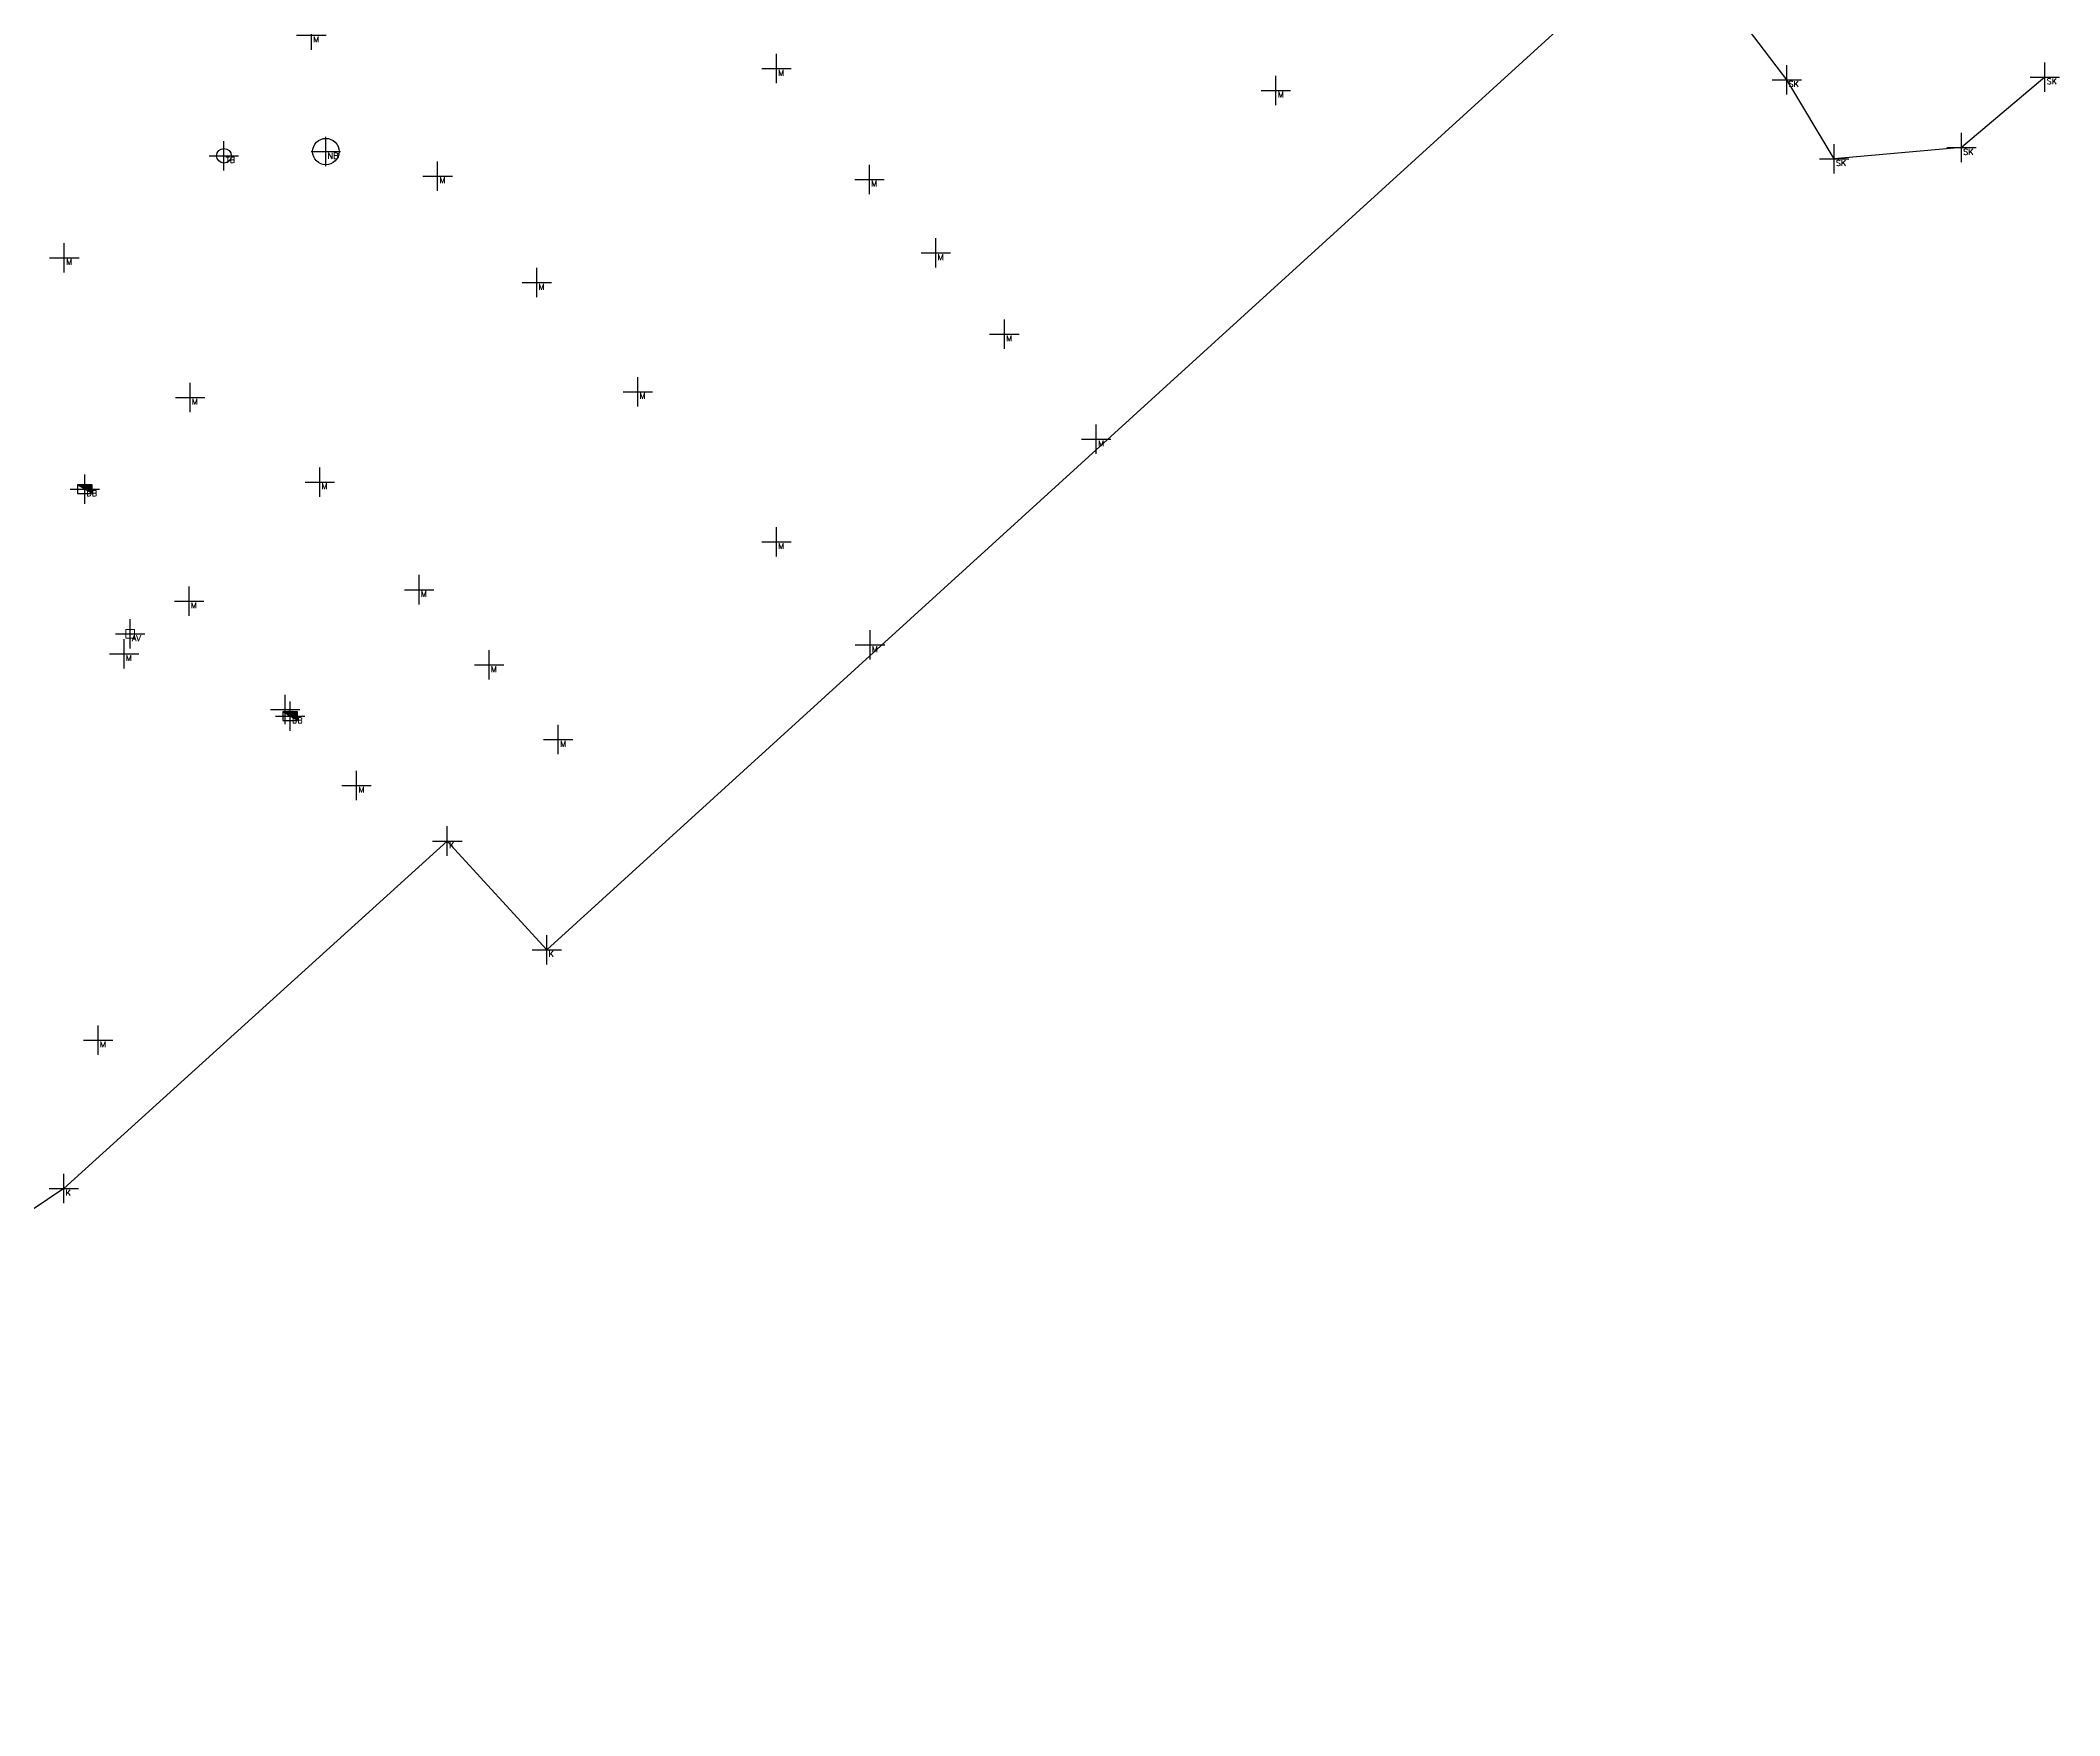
# Model space of a CAD drawing. Header units: metres. Extents: x 113488 to 113987, y 6281306 to 6282136.
# Drawn here: x 113874.7 to 113943.5, y 6281493.1 to 6281550.2 of the extents above; entities that cross this region are included whole.
import ezdxf
from ezdxf.enums import TextEntityAlignment as Align

# ---------------------------------------------------------------- set-up
doc = ezdxf.new("R2010")
doc.units = ezdxf.units.M
doc.header["$PDMODE"] = 2
doc.header["$PDSIZE"] = 0.5
doc.linetypes.add('HIDDEN2', pattern=[0.1875, 0.125, -0.0625])
for name, color, linetype in [('M-2VA', 7, 'Continuous'), ('M-3YTOR', 7, 'Continuous'), ('M-BEF-BRUNNAR-INMÄTT', 7, 'Continuous'), ('M-BEF-SLÄNT', 4, 'Continuous'), ('M-BEF-VA-V', 4, 'HIDDEN2'), ('M-BEF-VA-V-INMÄTT', 7, 'Continuous'), ('M-BEF-VÄGKANTSTÖD', 1, 'Continuous'), ('M-BRUNNAR', 3, 'Continuous'), ('M-BRUNNSLOCK', 1, 'Continuous'), ('pntdesc', 1, 'Continuous')]:
    doc.layers.add(name, color=color, linetype=linetype)
doc.styles.get("Standard").update_dxf_attribs({"font": 'simplex8.shx'})

# ---------------------------------------------------------------- blocks, each defined once
blk = doc.blocks.new('meas')
at = {"color": 0}
blk.add_point((0, 0), dxfattribs=at)
at = {"layer": 'pntdesc'}
blk.add_attdef('PNTDESC', text='', height=1, dxfattribs=at).set_placement((0.3, -0.21), align=Align.TOP_LEFT)
blk = doc.blocks.new('BEF-DB')
blk.add_hatch(color=256).paths.add_polyline_path([(-0.25, 0.15), (0.25, -0.15), (0.25, 0.15)])
blk.add_line((0.25, -0.15), (-0.25, 0.15))
at = {"flags": 128}
blk.add_lwpolyline([(-0.25, 0.15), (-0.25, -0.15), (0.25, -0.15), (0.25, 0.15)], close=True, dxfattribs=at)
blk = doc.blocks.new('AV')
at = {"layer": 'M-BEF-VA-V', "linetype": 'Continuous', "lineweight": 0, "flags": 128}
blk.add_lwpolyline([(-0.15, 0.15), (-0.15, -0.15), (0.15, -0.15), (0.15, 0.15)], close=True, dxfattribs=at)
blk = doc.blocks.new('TB')
at = {"layer": 'M-BRUNNAR', "ltscale": 0.1}
blk.add_circle((0, 0), 0.25, dxfattribs=at)
at = {"layer": 'M-BRUNNSLOCK', "ltscale": 0.1}
blk.add_circle((0, 0), 0.25, dxfattribs=at)
blk = doc.blocks.new('NB')
at = {"layer": 'M-BRUNNAR', "ltscale": 0.1}
blk.add_circle((0, 0), 0.45, dxfattribs=at)

msp = doc.modelspace()

# ---------------------------------------------------------------- linework, layer by layer
at = {"layer": 'M-BEF-SLÄNT'}
msp.add_polyline3d([(113943.008, 6281548.922, 6.416), (113940.163, 6281546.522, 6.225), (113935.831, 6281546.14, 6.001), (113934.217, 6281548.831, 6.074), (113931.215, 6281552.797, 6.404), (113928.073, 6281560.603, 6.542)], dxfattribs=at)
at = {"layer": 'M-BEF-VÄGKANTSTÖD'}
msp.add_polyline3d([(113901.597, 6281597.066, 6.838), (113917.709, 6281578.362, 6.639), (113925.577, 6281569.272, 6.525), (113927.991, 6281561.747, 6.486), (113923.777, 6281554.858, 6.4), (113927.118, 6281551.181, 6.542), (113891.99, 6281519.203, 6.057), (113888.6, 6281522.906, 5.948), (113875.542, 6281511.069, 5.778), (113870.593, 6281507.742, 5.756), (113856.661, 6281500.466, 5.559), (113843.962, 6281493.839, 5.477), (113842.611, 6281493.118, 5.487)], dxfattribs=at)

# ---------------------------------------------------------------- block references
at = {"layer": 'M-2VA', "color": 20}
ref = msp.add_blockref('meas', (113884.463, 6281546.387, 6.111), dxfattribs=dict(at, xscale=0.2, yscale=0.2, zscale=0.2))
ref.add_attrib('PNTDESC', 'NB', dxfattribs={"layer": 'pntdesc', "height": 0.2}).set_placement((113884.523, 6281546.345, 6.111), align=Align.TOP_LEFT)
at = {"layer": 'M-2VA', "color": 50}
ref = msp.add_blockref('meas', (113880.994, 6281546.244, 6.096), dxfattribs=dict(at, xscale=0.2, yscale=0.2, zscale=0.2))
ref.add_attrib('PNTDESC', 'TB', dxfattribs={"layer": 'pntdesc', "height": 0.2}).set_placement((113881.054, 6281546.202, 6.096), align=Align.TOP_LEFT)
at = {"layer": 'M-2VA', "color": 150}
ref = msp.add_blockref('meas', (113876.252, 6281534.89, 5.846), dxfattribs=dict(at, xscale=0.2, yscale=0.2, zscale=0.2))
ref.add_attrib('PNTDESC', 'DB', dxfattribs={"layer": 'pntdesc', "height": 0.2}).set_placement((113876.312, 6281534.848, 5.846), align=Align.TOP_LEFT)
at = {"layer": 'M-2VA', "color": 130}
ref = msp.add_blockref('meas', (113877.797, 6281529.959, 5.826), dxfattribs=dict(at, xscale=0.2, yscale=0.2, zscale=0.2))
ref.add_attrib('PNTDESC', 'AV', dxfattribs={"layer": 'pntdesc', "height": 0.2}).set_placement((113877.857, 6281529.917, 5.826), align=Align.TOP_LEFT)
at = {"layer": 'M-2VA', "color": 150}
ref = msp.add_blockref('meas', (113883.252, 6281527.156, 5.802), dxfattribs=dict(at, xscale=0.2, yscale=0.2, zscale=0.2))
ref.add_attrib('PNTDESC', 'DB', dxfattribs={"layer": 'pntdesc', "height": 0.2}).set_placement((113883.312, 6281527.114, 5.802), align=Align.TOP_LEFT)
at = {"layer": 'M-3YTOR', "color": 90}
ref = msp.add_blockref('meas', (113883.969, 6281550.354, 6.196), dxfattribs=dict(at, xscale=0.2, yscale=0.2, zscale=0.2))
ref.add_attrib('PNTDESC', 'M', dxfattribs={"layer": 'pntdesc', "height": 0.2}).set_placement((113884.029, 6281550.312, 6.196), align=Align.TOP_LEFT)
ref = msp.add_blockref('meas', (113899.811, 6281549.214, 6.249), dxfattribs=dict(at, xscale=0.2, yscale=0.2, zscale=0.2))
ref.add_attrib('PNTDESC', 'M', dxfattribs={"layer": 'pntdesc', "height": 0.2}).set_placement((113899.871, 6281549.172, 6.249), align=Align.TOP_LEFT)
ref = msp.add_blockref('meas', (113916.82, 6281548.472, 6.308), dxfattribs=dict(at, xscale=0.2, yscale=0.2, zscale=0.2))
ref.add_attrib('PNTDESC', 'M', dxfattribs={"layer": 'pntdesc', "height": 0.2}).set_placement((113916.88, 6281548.43, 6.308), align=Align.TOP_LEFT)
at = {"layer": 'M-3YTOR', "color": 20}
ref = msp.add_blockref('meas', (113934.217, 6281548.831, 6.074), dxfattribs=dict(at, xscale=0.2, yscale=0.2, zscale=0.2))
ref.add_attrib('PNTDESC', 'SK', dxfattribs={"layer": 'pntdesc', "height": 0.2}).set_placement((113934.277, 6281548.789, 6.074), align=Align.TOP_LEFT)
ref = msp.add_blockref('meas', (113943.008, 6281548.922, 6.416), dxfattribs=dict(at, xscale=0.2, yscale=0.2, zscale=0.2))
ref.add_attrib('PNTDESC', 'SK', dxfattribs={"layer": 'pntdesc', "height": 0.2}).set_placement((113943.068, 6281548.88, 6.416), align=Align.TOP_LEFT)
ref = msp.add_blockref('meas', (113940.163, 6281546.522, 6.225), dxfattribs=dict(at, xscale=0.2, yscale=0.2, zscale=0.2))
ref.add_attrib('PNTDESC', 'SK', dxfattribs={"layer": 'pntdesc', "height": 0.2}).set_placement((113940.223, 6281546.48, 6.225), align=Align.TOP_LEFT)
ref = msp.add_blockref('meas', (113935.831, 6281546.14, 6.001), dxfattribs=dict(at, xscale=0.2, yscale=0.2, zscale=0.2))
ref.add_attrib('PNTDESC', 'SK', dxfattribs={"layer": 'pntdesc', "height": 0.2}).set_placement((113935.891, 6281546.098, 6.001), align=Align.TOP_LEFT)
at = {"layer": 'M-3YTOR', "color": 90}
ref = msp.add_blockref('meas', (113888.271, 6281545.553, 6.067), dxfattribs=dict(at, xscale=0.2, yscale=0.2, zscale=0.2))
ref.add_attrib('PNTDESC', 'M', dxfattribs={"layer": 'pntdesc', "height": 0.2}).set_placement((113888.331, 6281545.511, 6.067), align=Align.TOP_LEFT)
ref = msp.add_blockref('meas', (113902.976, 6281545.441, 6.12), dxfattribs=dict(at, xscale=0.2, yscale=0.2, zscale=0.2))
ref.add_attrib('PNTDESC', 'M', dxfattribs={"layer": 'pntdesc', "height": 0.2}).set_placement((113903.036, 6281545.399, 6.12), align=Align.TOP_LEFT)
ref = msp.add_blockref('meas', (113905.238, 6281542.934, 6.135), dxfattribs=dict(at, xscale=0.2, yscale=0.2, zscale=0.2))
ref.add_attrib('PNTDESC', 'M', dxfattribs={"layer": 'pntdesc', "height": 0.2}).set_placement((113905.298, 6281542.892, 6.135), align=Align.TOP_LEFT)
ref = msp.add_blockref('meas', (113875.557, 6281542.772, 6.039), dxfattribs=dict(at, xscale=0.2, yscale=0.2, zscale=0.2))
ref.add_attrib('PNTDESC', 'M', dxfattribs={"layer": 'pntdesc', "height": 0.2}).set_placement((113875.617, 6281542.73, 6.039), align=Align.TOP_LEFT)
ref = msp.add_blockref('meas', (113891.648, 6281541.924, 6.114), dxfattribs=dict(at, xscale=0.2, yscale=0.2, zscale=0.2))
ref.add_attrib('PNTDESC', 'M', dxfattribs={"layer": 'pntdesc', "height": 0.2}).set_placement((113891.708, 6281541.882, 6.114), align=Align.TOP_LEFT)
ref = msp.add_blockref('meas', (113907.57, 6281540.168, 6.195), dxfattribs=dict(at, xscale=0.2, yscale=0.2, zscale=0.2))
ref.add_attrib('PNTDESC', 'M', dxfattribs={"layer": 'pntdesc', "height": 0.2}).set_placement((113907.63, 6281540.126, 6.195), align=Align.TOP_LEFT)
ref = msp.add_blockref('meas', (113895.087, 6281538.207, 6.014), dxfattribs=dict(at, xscale=0.2, yscale=0.2, zscale=0.2))
ref.add_attrib('PNTDESC', 'M', dxfattribs={"layer": 'pntdesc', "height": 0.2}).set_placement((113895.147, 6281538.165, 6.014), align=Align.TOP_LEFT)
ref = msp.add_blockref('meas', (113879.843, 6281538.011, 5.921), dxfattribs=dict(at, xscale=0.2, yscale=0.2, zscale=0.2))
ref.add_attrib('PNTDESC', 'M', dxfattribs={"layer": 'pntdesc', "height": 0.2}).set_placement((113879.903, 6281537.969, 5.921), align=Align.TOP_LEFT)
ref = msp.add_blockref('meas', (113910.701, 6281536.593, 6.278), dxfattribs=dict(at, xscale=0.2, yscale=0.2, zscale=0.2))
ref.add_attrib('PNTDESC', 'M', dxfattribs={"layer": 'pntdesc', "height": 0.2}).set_placement((113910.761, 6281536.551, 6.278), align=Align.TOP_LEFT)
ref = msp.add_blockref('meas', (113884.259, 6281535.132, 5.992), dxfattribs=dict(at, xscale=0.2, yscale=0.2, zscale=0.2))
ref.add_attrib('PNTDESC', 'M', dxfattribs={"layer": 'pntdesc', "height": 0.2}).set_placement((113884.319, 6281535.09, 5.992), align=Align.TOP_LEFT)
ref = msp.add_blockref('meas', (113899.807, 6281533.096, 6.084), dxfattribs=dict(at, xscale=0.2, yscale=0.2, zscale=0.2))
ref.add_attrib('PNTDESC', 'M', dxfattribs={"layer": 'pntdesc', "height": 0.2}).set_placement((113899.867, 6281533.054, 6.084), align=Align.TOP_LEFT)
ref = msp.add_blockref('meas', (113887.639, 6281531.466, 5.889), dxfattribs=dict(at, xscale=0.2, yscale=0.2, zscale=0.2))
ref.add_attrib('PNTDESC', 'M', dxfattribs={"layer": 'pntdesc', "height": 0.2}).set_placement((113887.699, 6281531.424, 5.889), align=Align.TOP_LEFT)
ref = msp.add_blockref('meas', (113879.807, 6281531.076, 5.916), dxfattribs=dict(at, xscale=0.2, yscale=0.2, zscale=0.2))
ref.add_attrib('PNTDESC', 'M', dxfattribs={"layer": 'pntdesc', "height": 0.2}).set_placement((113879.867, 6281531.034, 5.916), align=Align.TOP_LEFT)
ref = msp.add_blockref('meas', (113877.592, 6281529.279, 5.841), dxfattribs=dict(at, xscale=0.2, yscale=0.2, zscale=0.2))
ref.add_attrib('PNTDESC', 'M', dxfattribs={"layer": 'pntdesc', "height": 0.2}).set_placement((113877.652, 6281529.237, 5.841), align=Align.TOP_LEFT)
ref = msp.add_blockref('meas', (113902.995, 6281529.585, 6.193), dxfattribs=dict(at, xscale=0.2, yscale=0.2, zscale=0.2))
ref.add_attrib('PNTDESC', 'M', dxfattribs={"layer": 'pntdesc', "height": 0.2}).set_placement((113903.055, 6281529.543, 6.193), align=Align.TOP_LEFT)
ref = msp.add_blockref('meas', (113890.024, 6281528.904, 5.921), dxfattribs=dict(at, xscale=0.2, yscale=0.2, zscale=0.2))
ref.add_attrib('PNTDESC', 'M', dxfattribs={"layer": 'pntdesc', "height": 0.2}).set_placement((113890.084, 6281528.862, 5.921), align=Align.TOP_LEFT)
ref = msp.add_blockref('meas', (113883.082, 6281527.382, 5.796), dxfattribs=dict(at, xscale=0.2, yscale=0.2, zscale=0.2))
ref.add_attrib('PNTDESC', 'M', dxfattribs={"layer": 'pntdesc', "height": 0.2}).set_placement((113883.142, 6281527.34, 5.796), align=Align.TOP_LEFT)
ref = msp.add_blockref('meas', (113892.378, 6281526.358, 6.011), dxfattribs=dict(at, xscale=0.2, yscale=0.2, zscale=0.2))
ref.add_attrib('PNTDESC', 'M', dxfattribs={"layer": 'pntdesc', "height": 0.2}).set_placement((113892.438, 6281526.316, 6.011), align=Align.TOP_LEFT)
ref = msp.add_blockref('meas', (113885.511, 6281524.798, 5.868), dxfattribs=dict(at, xscale=0.2, yscale=0.2, zscale=0.2))
ref.add_attrib('PNTDESC', 'M', dxfattribs={"layer": 'pntdesc', "height": 0.2}).set_placement((113885.571, 6281524.756, 5.868), align=Align.TOP_LEFT)
at = {"layer": 'M-3YTOR', "color": 130}
ref = msp.add_blockref('meas', (113888.6, 6281522.906, 5.948), dxfattribs=dict(at, xscale=0.2, yscale=0.2, zscale=0.2))
ref.add_attrib('PNTDESC', 'K', dxfattribs={"layer": 'pntdesc', "height": 0.2}).set_placement((113888.66, 6281522.864, 5.948), align=Align.TOP_LEFT)
ref = msp.add_blockref('meas', (113891.99, 6281519.203, 6.057), dxfattribs=dict(at, xscale=0.2, yscale=0.2, zscale=0.2))
ref.add_attrib('PNTDESC', 'K', dxfattribs={"layer": 'pntdesc', "height": 0.2}).set_placement((113892.05, 6281519.161, 6.057), align=Align.TOP_LEFT)
at = {"layer": 'M-3YTOR', "color": 90}
ref = msp.add_blockref('meas', (113876.711, 6281516.123, 5.77), dxfattribs=dict(at, xscale=0.2, yscale=0.2, zscale=0.2))
ref.add_attrib('PNTDESC', 'M', dxfattribs={"layer": 'pntdesc', "height": 0.2}).set_placement((113876.771, 6281516.081, 5.77), align=Align.TOP_LEFT)
at = {"layer": 'M-3YTOR', "color": 130}
ref = msp.add_blockref('meas', (113875.542, 6281511.069, 5.778), dxfattribs=dict(at, xscale=0.2, yscale=0.2, zscale=0.2))
ref.add_attrib('PNTDESC', 'K', dxfattribs={"layer": 'pntdesc', "height": 0.2}).set_placement((113875.602, 6281511.027, 5.778), align=Align.TOP_LEFT)
at = {"layer": 'M-BEF-BRUNNAR-INMÄTT'}
for name, p in [('NB', (113884.463, 6281546.387, 6.111)), ('TB', (113880.994, 6281546.244, 6.096)), ('BEF-DB', (113876.252, 6281534.89, 5.846)), ('BEF-DB', (113883.252, 6281527.156, 5.802))]:
    msp.add_blockref(name, p, dxfattribs=at)
at = {"layer": 'M-BEF-VA-V-INMÄTT'}
msp.add_blockref('AV', (113877.797, 6281529.959, 5.826), dxfattribs=at)

doc.saveas('drawing.dxf')
